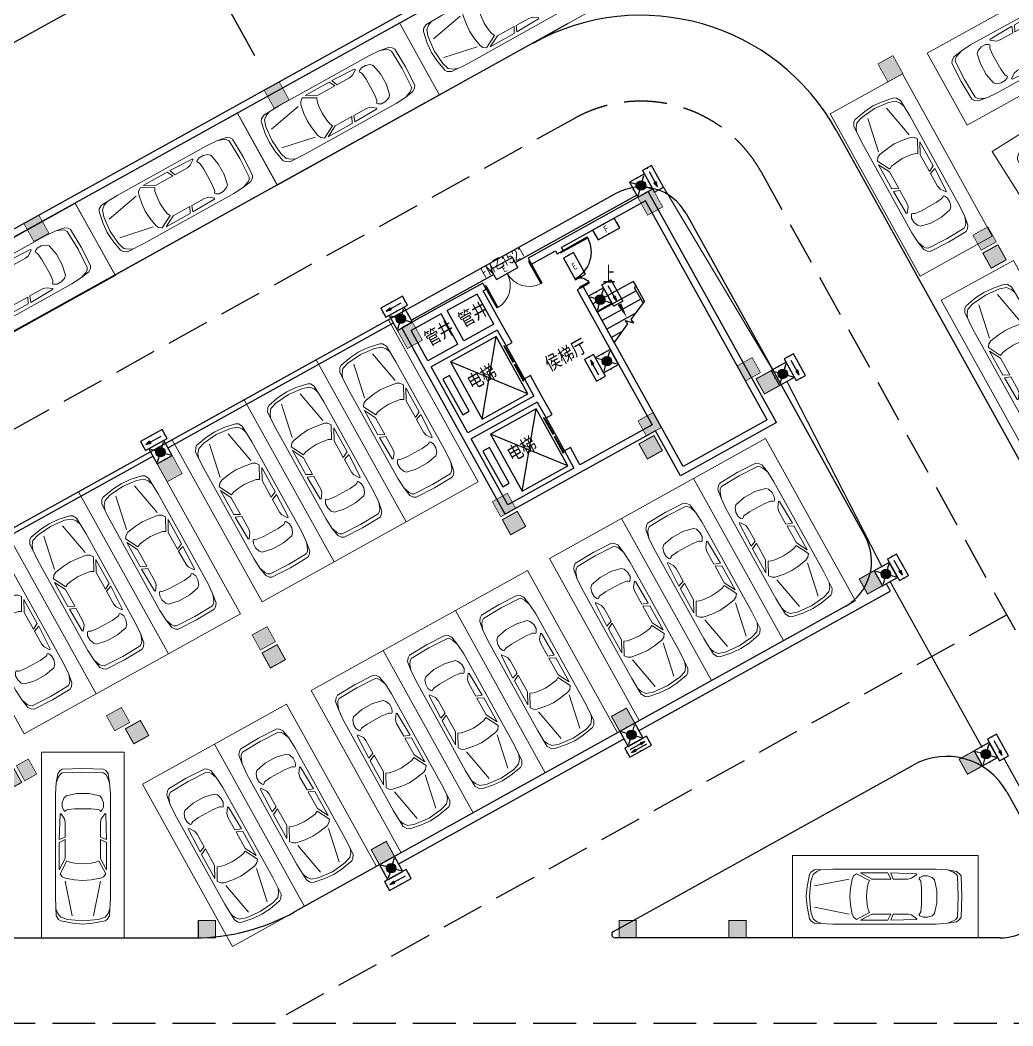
# Model space of a CAD drawing. Extents: x -6243262 to 3079315, y -2914302 to 172723.
# Drawn here: x -2482268 to -2453361, y -992062 to -962779 of the extents above; entities that cross this region are included whole.
import ezdxf
from ezdxf.enums import TextEntityAlignment as Align

# ---------------------------------------------------------------- set-up
doc = ezdxf.new("R2010")
doc.units = 0
doc.header["$LTSCALE"] = 1000
doc.linetypes.add('DASH', pattern=[0.35, 0.25, -0.1])
for name, color, linetype in [('0-柱2', 6, 'Continuous'), ('0-柱网', 2, 'Continuous'), ('0-道路', 4, 'Continuous'), ('A-DOOR', 141, 'Continuous'), ('A-FLOR-EVTR', 2, 'Continuous'), ('AXIS', 3, 'Continuous'), ('C-Z-HATCH', 253, 'Continuous'), ('DIM_SYMB', 3, 'Continuous'), ('DOOR_FIRE', 4, 'Continuous'), ('DOOR_FIRE_TEXT', 7, 'Continuous'), ('EQUIP-应急', 3, 'Continuous'), ('lh', 114, 'Continuous'), ('PUB_TEXT', 7, 'Continuous'), ('STAIR', 2, 'Continuous'), ('WALL', 9, 'Continuous'), ('WINDOW', 4, 'Continuous'), ('WIRE-应急', 1, 'DASH')]:
    doc.layers.add(name, color=color, linetype=linetype)
doc.layers.add('车位', color=252, linetype='Continuous', lineweight=5)
doc.styles.add('-宋体', font='', dxfattribs={"width": 0.8})
doc.styles.add('_TCH_DIM', font='SIMPLEX', dxfattribs={"bigfont": 'GBCBIG'})
doc.styles.add('_TCH_DIM_T3', font='SIMPLEX', dxfattribs={"width": 0.705882, "bigfont": 'GBCBIG'})
doc.styles.add('_TCH_WINDOW', font='SIMPLEX', dxfattribs={"height": 3.5, "bigfont": 'GBCBIG'})
doc.styles.add('_TEL_ATTDEF', font='gbenor', dxfattribs={"bigfont": 'gbcbig'})
doc.styles.add('_TEL_DIM', font='SIMPLEX', dxfattribs={"width": 0.8, "height": 3.5, "bigfont": 'HZTXT'})
doc.styles.get('-宋体').set_extended_font_data('SimSun')
doc.dimstyles.new('_TCH_ARCH&&150', dxfattribs={"dimtxt": 446.25, "dimasz": 150, "dimexe": 375, "dimexo": 450, "dimgap": 189.375, "dimtad": 1, "dimdec": 0, "dimzin": 0, "dimdsep": 46, "dimtxsty": '_TCH_DIM_T3', "dimblk": 'ARCHTICK', "dimcen": 0.09, "dimclrt": 7, "dimazin": 2, "dimtfac": 1, "dimtdec": 0, "dimtix": 1, "dimtmove": 2, "dimatfit": 3, "dimfxl": 0, "dimtolj": 1, "dimtzin": 0, "dimarcsym": 0})

# ---------------------------------------------------------------- blocks, each defined once
blk = doc.blocks.new('chewei')
at = {"layer": '车位', "color": 0}
for p, q in [((49023, 154737), (49090, 154915)), ((49090, 154915), (49134, 154982)), ((49134, 154982), (49201, 155026)), ((49201, 155026), (49801, 155049)), ((50401, 155026), (49801, 155049)), ((50467, 154982), (50401, 155026)), ((50512, 154915), (50467, 154982)), ((50578, 154737), (50512, 154915)), ((49245, 154293), (49312, 154360)), ((49312, 154360), (49623, 154426)), ((49623, 154426), (49978, 154426)), ((50290, 154360), (49978, 154426)), ((50356, 154293), (50290, 154360)), ((49201, 154160), (49245, 154293)), ((49201, 154026), (49201, 154160)), ((50401, 154160), (50356, 154293)), ((50401, 154026), (50401, 154160)), ((49134, 153826), (49112, 153093)), ((49156, 153849), (49134, 153826)), ((49267, 153693), (49156, 153849)), ((49245, 153938), (49201, 154026)), ((49267, 153915), (49245, 153938)), ((49290, 153915), (49267, 153915)), ((49312, 153938), (49290, 153915)), ((49356, 153960), (49312, 153938)), ((49556, 153982), (49356, 153960)), ((50045, 153982), (49556, 153982)), ((50045, 153982), (50245, 153960)), ((50245, 153960), (50290, 153938)), ((50290, 153938), (50312, 153915)), ((50312, 153915), (50334, 153915)), ((50334, 153915), (50356, 153938)), ((50334, 153693), (50445, 153849)), ((50356, 153938), (50401, 154026)), ((50445, 153849), (50467, 153826)), ((50467, 153826), (50490, 153093)), ((49290, 153582), (49267, 153693)), ((49290, 153160), (49290, 153582)), ((50312, 153582), (50334, 153693)), ((50312, 153160), (50312, 153582)), ((49112, 153093), (49290, 153160)), ((50490, 153093), (50312, 153160)), ((49290, 153093), (49112, 153004)), ((49112, 153004), (49112, 152204)), ((49290, 152538), (49290, 153093)), ((50312, 153093), (50490, 153004)), ((50312, 152538), (50312, 153093)), ((50490, 153004), (50490, 152204)), ((49112, 152204), (49290, 152538)), ((49134, 152093), (49334, 152471)), ((49334, 152471), (49423, 152427)), ((49423, 152427), (49556, 152404)), ((49556, 152404), (49801, 152382)), ((50045, 152404), (49801, 152382)), ((50178, 152427), (50045, 152404)), ((50267, 152471), (50178, 152427)), ((50467, 152093), (50267, 152471)), ((50490, 152204), (50312, 152538)), ((49201, 152004), (49134, 152093)), ((49290, 151960), (49201, 152004)), ((50312, 151960), (50401, 152004)), ((50401, 152004), (50467, 152093)), ((49556, 151916), (49290, 151960)), ((49490, 150871), (49290, 151871)), ((49801, 151893), (49556, 151916)), ((49801, 151893), (50045, 151916)), ((50045, 151916), (50312, 151960)), ((50112, 150871), (50312, 151871)), ((49067, 150938), (49023, 151049)), ((49156, 150827), (49067, 150938)), ((49356, 150760), (49156, 150827)), ((50245, 150760), (50445, 150827)), ((50445, 150827), (50534, 150938)), ((50534, 150938), (50578, 151049)), ((49801, 150716), (49356, 150760)), ((49801, 150716), (50245, 150760))]:
    blk.add_line(p, q, dxfattribs=at)
for points in [[(48601, 150227), (51001, 150227), (51001, 155627), (48601, 155627)], [(50578, 154737), (50601, 154404), (50601, 151404), (50578, 150871), (50512, 150760), (50445, 150716), (50090, 150649), (49801, 150627), (49512, 150649), (49156, 150716), (49090, 150760), (49023, 150871), (49001, 151404), (49001, 154404), (49023, 154737), (49067, 155004), (49134, 155093), (49201, 155137), (49801, 155160), (50401, 155137), (50467, 155093), (50534, 155004)]]:
    blk.add_lwpolyline(points, close=True, dxfattribs=at)
blk = doc.blocks.new('0-柱2')
at = {"layer": '0-柱2'}
h = blk.add_hatch(color=0, dxfattribs=at)
h.dxf.hatch_style = 1
h.paths.add_polyline_path([(50444, 38233), (50881, 38476), (51124, 38039), (50687, 37796)])
h = blk.add_hatch(color=0, dxfattribs=at)
h.dxf.hatch_style = 1
h.paths.add_polyline_path([(43842, 34571), (44279, 34814), (44521, 34377), (44084, 34134)])
h = blk.add_hatch(color=0, dxfattribs=at)
h.dxf.hatch_style = 1
h.paths.add_polyline_path([(40431, 32680), (40868, 32922), (41111, 32485), (40674, 32242)])
h = blk.add_hatch(color=0, dxfattribs=at)
h.dxf.hatch_style = 1
h.paths.add_polyline_path([(36452, 30473), (36889, 30715), (37132, 30278), (36695, 30035)])
h = blk.add_hatch(color=0, dxfattribs=at)
h.dxf.hatch_style = 1
h.paths.add_polyline_path([(46844, 28746), (47281, 28989), (47524, 28552), (47086, 28309)])
h = blk.add_hatch(color=0, dxfattribs=at)
h.dxf.hatch_style = 1
h.paths.add_polyline_path([(29456, 26592), (29894, 26835), (30136, 26398), (29699, 26155)])
h = blk.add_hatch(color=0, dxfattribs=at)
h.dxf.hatch_style = 1
h.paths.add_polyline_path([(39629, 24745), (40067, 24987), (40309, 24550), (39872, 24307)])
h = blk.add_hatch(color=0, dxfattribs=at)
h.dxf.hatch_style = 1
h.paths.add_polyline_path([(25477, 24385), (25915, 24628), (26157, 24191), (25720, 23948)])
h = blk.add_hatch(color=0, dxfattribs=at)
h.dxf.hatch_style = 1
h.paths.add_polyline_path([(49754, 23499), (50191, 23742), (50434, 23305), (49997, 23062)])
h = blk.add_hatch(color=0, dxfattribs=at)
h.dxf.hatch_style = 1
h.paths.add_polyline_path([(21776, 23018), (22213, 23261), (22456, 22824), (22018, 22581)])
h = blk.add_hatch(color=0, dxfattribs=at)
h.dxf.hatch_style = 1
h.paths.add_polyline_path([(32633, 20864), (33071, 21107), (33313, 20670), (32876, 20427)])
h = blk.add_hatch(color=0, dxfattribs=at)
h.dxf.hatch_style = 1
h.paths.add_polyline_path([(27600, 18800), (28100, 18800), (28100, 18300), (27600, 18300)])
h = blk.add_hatch(color=0, dxfattribs=at)
h.dxf.hatch_style = 1
h.paths.add_polyline_path([(39850, 18800), (40350, 18800), (40350, 18300), (39850, 18300)])
h = blk.add_hatch(color=0, dxfattribs=at)
h.dxf.hatch_style = 1
h.paths.add_polyline_path([(43050, 18800), (43550, 18800), (43550, 18300), (43050, 18300)])
at = {"layer": '0-柱2', "color": 0, "const_width": 30}
for points in [[(50444, 38233), (50881, 38476), (51124, 38039), (50687, 37796)], [(43842, 34571), (44279, 34814), (44521, 34377), (44084, 34134)], [(40431, 32680), (40868, 32922), (41111, 32485), (40674, 32242)], [(36452, 30473), (36889, 30715), (37132, 30278), (36695, 30035)], [(46844, 28746), (47281, 28989), (47524, 28552), (47086, 28309)], [(29456, 26592), (29894, 26835), (30136, 26398), (29699, 26155)], [(39629, 24745), (40067, 24987), (40309, 24550), (39872, 24307)], [(25477, 24385), (25915, 24628), (26157, 24191), (25720, 23948)], [(49754, 23499), (50191, 23742), (50434, 23305), (49997, 23062)], [(21776, 23018), (22213, 23261), (22456, 22824), (22018, 22581)], [(32633, 20864), (33071, 21107), (33313, 20670), (32876, 20427)], [(27600, 18800), (28100, 18800), (28100, 18300), (27600, 18300)], [(39850, 18800), (40350, 18800), (40350, 18300), (39850, 18300)], [(43050, 18800), (43550, 18800), (43550, 18300), (43050, 18300)]]:
    blk.add_lwpolyline(points, close=True, dxfattribs=at)
blk = doc.blocks.new('1#柱网')
at = {"layer": '0-柱网'}
for points in [[(501855, 93967), (501855, 93367), (502355, 93367), (502355, 93967)], [(509855, 93967), (509855, 93367), (510355, 93367), (510355, 93967)], [(501855, 85967), (501855, 85367), (502355, 85367), (502355, 85967)], [(509855, 85967), (509855, 85367), (510355, 85367), (510355, 85967)], [(517855, 85967), (517855, 85367), (518355, 85367), (518355, 85967)], [(525855, 85967), (525855, 85367), (526355, 85367), (526355, 85967)], [(494005, 80267), (494005, 79767), (494405, 79767), (494405, 80267)], [(497005, 80267), (497005, 79767), (497505, 79767), (497505, 80267)], [(501855, 80267), (501855, 79767), (502355, 79767), (502355, 80267)], [(509855, 80267), (509855, 79767), (510355, 79767), (510355, 80267)], [(514705, 80267), (514705, 79767), (515205, 79767), (515205, 80267)], [(518005, 80267), (518005, 79767), (518505, 79767), (518505, 80267)], [(525855, 80267), (525855, 79767), (526355, 79767), (526355, 80267)]]:
    blk.add_hatch(color=0, dxfattribs=at).paths.add_polyline_path(points)
at = {"layer": '0-柱网', "color": 0, "const_width": 20}
for points in [[(501855, 93967), (501855, 93367), (502355, 93367), (502355, 93967), (501855, 93967)], [(509855, 93967), (509855, 93367), (510355, 93367), (510355, 93967), (509855, 93967)], [(501855, 85967), (501855, 85367), (502355, 85367), (502355, 85967), (501855, 85967)], [(509855, 85967), (509855, 85367), (510355, 85367), (510355, 85967), (509855, 85967)], [(517855, 85967), (517855, 85367), (518355, 85367), (518355, 85967), (517855, 85967)], [(525855, 85967), (525855, 85367), (526355, 85367), (526355, 85967), (525855, 85967)], [(494005, 80267), (494005, 79767), (494405, 79767), (494405, 80267), (494005, 80267)], [(497005, 80267), (497005, 79767), (497505, 79767), (497505, 80267), (497005, 80267)], [(501855, 80267), (501855, 79767), (502355, 79767), (502355, 80267), (501855, 80267)], [(509855, 80267), (509855, 79767), (510355, 79767), (510355, 80267), (509855, 80267)], [(514705, 80267), (514705, 79767), (515205, 79767), (515205, 80267), (514705, 80267)], [(518005, 80267), (518005, 79767), (518505, 79767), (518505, 80267), (518005, 80267)], [(525855, 80267), (525855, 79767), (526355, 79767), (526355, 80267), (525855, 80267)]]:
    blk.add_lwpolyline(points, dxfattribs=at)
blk = doc.blocks.new('宿舍楼柱网1')
at = {"layer": '0-柱网'}
h = blk.add_hatch(color=0, dxfattribs=at)
h.dxf.hatch_style = 1
h.paths.add_polyline_path([(645860, 167538), (646284, 167803), (646019, 168227), (645595, 167962)])
h = blk.add_hatch(color=0, dxfattribs=at)
h.dxf.hatch_style = 1
h.paths.add_polyline_path([(642259, 165280), (642683, 165545), (642418, 165969), (641994, 165704)])
h = blk.add_hatch(color=0, dxfattribs=at)
h.dxf.hatch_style = 1
h.paths.add_polyline_path([(639588, 163611), (640012, 163876), (639747, 164300), (639323, 164035)])
h = blk.add_hatch(color=0, dxfattribs=at)
h.dxf.hatch_style = 1
h.paths.add_polyline_path([(649438, 161642), (649946, 161960), (649682, 162384), (649173, 162066)])
h = blk.add_hatch(color=0, dxfattribs=at)
h.dxf.hatch_style = 1
h.paths.add_polyline_path([(643252, 157765), (643761, 158083), (643496, 158507), (642987, 158189)])
h = blk.add_hatch(color=0, dxfattribs=at)
h.dxf.hatch_style = 1
h.paths.add_polyline_path([(653479, 155382), (653903, 155647), (653638, 156071), (653214, 155806)])
h = blk.add_hatch(color=0, dxfattribs=at)
h.dxf.hatch_style = 1
h.paths.add_polyline_path([(649809, 153141), (650318, 153459), (650106, 153798), (649597, 153480)])
h = blk.add_hatch(color=0, dxfattribs=at)
h.dxf.hatch_style = 1
h.paths.add_polyline_path([(655338, 152417), (655762, 152682), (655497, 153106), (655073, 152841)])
h = blk.add_hatch(color=0, dxfattribs=at)
h.dxf.hatch_style = 1
h.paths.add_polyline_path([(647208, 151453), (647632, 151718), (647367, 152142), (646943, 151877)])
h = blk.add_hatch(color=0, dxfattribs=at)
h.dxf.hatch_style = 1
h.paths.add_polyline_path([(651721, 150092), (652229, 150410), (652017, 150749), (651509, 150431)])
h = blk.add_hatch(color=0, dxfattribs=at)
h.dxf.hatch_style = 1
h.paths.add_polyline_path([(649067, 148487), (649491, 148752), (649226, 149176), (648802, 148911)])
h = blk.add_hatch(color=0, dxfattribs=at)
h.dxf.hatch_style = 1
h.paths.add_polyline_path([(659156, 146135), (659665, 146453), (659400, 146877), (658891, 146560)])
h = blk.add_hatch(color=0, dxfattribs=at)
h.dxf.hatch_style = 1
h.paths.add_polyline_path([(648829, 146138), (649071, 146576), (649596, 146285), (649354, 145848)])
h = blk.add_hatch(color=0, dxfattribs=at)
h.dxf.hatch_style = 1
h.paths.add_polyline_path([(631658, 145126), (632158, 145126), (632158, 144526), (631658, 144526)])
h = blk.add_hatch(color=0, dxfattribs=at)
h.dxf.hatch_style = 1
h.paths.add_polyline_path([(639508, 145126), (640008, 145126), (640008, 144626), (639508, 144626)])
h = blk.add_hatch(color=0, dxfattribs=at)
h.dxf.hatch_style = 1
h.paths.add_polyline_path([(646708, 145126), (647208, 145126), (647208, 144526), (646708, 144526)])
h = blk.add_hatch(color=0, dxfattribs=at)
h.dxf.hatch_style = 1
h.paths.add_polyline_path([(654841, 142811), (655083, 143249), (654558, 143539), (654316, 143102)])
h = blk.add_hatch(color=0, dxfattribs=at)
h.dxf.hatch_style = 1
h.paths.add_polyline_path([(639658, 142026), (640058, 142026), (640058, 141426), (639658, 141426)])
h = blk.add_hatch(color=0, dxfattribs=at)
h.dxf.hatch_style = 1
h.paths.add_polyline_path([(657509, 141335), (657751, 141772), (657313, 142015), (657071, 141577)])
h = blk.add_hatch(color=0, dxfattribs=at)
h.dxf.hatch_style = 1
h.paths.add_polyline_path([(631658, 137826), (632158, 137826), (632158, 137226), (631658, 137226)])
h = blk.add_hatch(color=0, dxfattribs=at)
h.dxf.hatch_style = 1
h.paths.add_polyline_path([(639508, 137726), (640008, 137726), (640008, 137226), (639508, 137226)])
h = blk.add_hatch(color=0, dxfattribs=at)
h.dxf.hatch_style = 1
h.paths.add_polyline_path([(646708, 137826), (647208, 137826), (647208, 137226), (646708, 137226)])
h = blk.add_hatch(color=0, dxfattribs=at)
h.dxf.hatch_style = 1
h.paths.add_polyline_path([(654058, 137826), (654558, 137826), (654558, 137226), (654058, 137226)])
at = {"layer": 'C-Z-HATCH'}
h = blk.add_hatch(color=0, dxfattribs=at)
h.dxf.hatch_style = 1
edge = h.paths.add_edge_path()
edge.add_line((642259, 165280), (642680, 165549))
edge.add_line((642680, 165549), (642415, 165973))
edge.add_line((642415, 165973), (641991, 165708))
edge.add_line((641991, 165708), (642262, 165283))
at = {"layer": '0-柱网', "color": 0, "const_width": 30}
for points in [[(645860, 167538), (646281, 167806), (646016, 168231), (645592, 167966), (645863, 167540)], [(642259, 165280), (642680, 165549), (642415, 165973), (641991, 165708), (642262, 165283)], [(639588, 163611), (640012, 163876), (639747, 164300), (639323, 164035), (639588, 163611)], [(649440, 161638), (649946, 161960), (649682, 162384), (649173, 162066), (649438, 161642)], [(643252, 157765), (643761, 158083), (643496, 158507), (642987, 158189), (643252, 157765)], [(653483, 155385), (653903, 155647), (653638, 156071), (653214, 155806), (653479, 155382)], [(649809, 153141), (650318, 153459), (650106, 153798), (649597, 153480), (649809, 153141)], [(655338, 152417), (655762, 152682), (655497, 153106), (655073, 152841), (655338, 152417)], [(647208, 151453), (647632, 151718), (647367, 152142), (646943, 151877), (647208, 151453)], [(651721, 150092), (652229, 150410), (652017, 150749), (651509, 150431), (651721, 150092)], [(649067, 148487), (649491, 148752), (649226, 149176), (648802, 148911), (649067, 148487)], [(659156, 146135), (659665, 146453), (659400, 146877), (658891, 146560), (659156, 146135)], [(648829, 146138), (649071, 146576), (649596, 146285), (649354, 145848), (648829, 146138)], [(654841, 142811), (655083, 143249), (654558, 143539), (654316, 143102), (654841, 142811)], [(657509, 141335), (657751, 141772), (657313, 142015), (657071, 141577), (657509, 141335)]]:
    blk.add_lwpolyline(points, dxfattribs=at)
for points in [[(631658, 145126), (632158, 145126), (632158, 144526), (631658, 144526)], [(639508, 145126), (640008, 145126), (640008, 144626), (639508, 144626)], [(646708, 145126), (647208, 145126), (647208, 144526), (646708, 144526)], [(639658, 142026), (640058, 142026), (640058, 141426), (639658, 141426)], [(631658, 137826), (632158, 137826), (632158, 137226), (631658, 137226)], [(639508, 137726), (640008, 137726), (640008, 137226), (639508, 137226)], [(646708, 137826), (647208, 137826), (647208, 137226), (646708, 137226)], [(654058, 137826), (654558, 137826), (654558, 137226), (654058, 137226)]]:
    blk.add_lwpolyline(points, close=True, dxfattribs=at)
blk = doc.blocks.new('$DORLIB2D$00000127')
at = {"color": 0}
for points in [[(-0.533, 0.795), (-0.533, 0.69)], [(-0.033, 0.795), (-0.533, 0.795)], [(-0.033, 0.69), (-0.533, 0.69)], [(-0.033, 0.795), (-0.033, 0.69)], [(0.533, 0.795), (0.033, 0.795)], [(0.033, 0.795), (0.033, 0.69)], [(0.533, 0.69), (0.033, 0.69)], [(0.533, 0.795), (0.533, 0.69)], [(0.5, 0.5), (-0.5, 0.5)]]:
    blk.add_lwpolyline(points, dxfattribs=at)
blk = doc.blocks.new('$DorLib2D$00000225')
at = {"color": 0}
for p, q in [((0.475, -0.001), (0.475, 0.752)), ((0.475, 0.752), (0.5, 0.752)), ((0.5, -0.001), (0.5, 0.752)), ((-0.5, 0), (-0.5, 0.252)), ((-0.475, 0.252), (-0.5, 0.252)), ((-0.475, 0), (-0.475, 0.252)), ((-0.475, 0), (-0.5, 0)), ((0.475, -0.001), (0.5, -0.001))]:
    blk.add_line(p, q, dxfattribs=at)
for centre, radius, start, end in [((0.505, -0.002), 0.755, 92.2493, 179.7238), ((-0.501, 0.003), 0.251, 359.7899, 84.0974)]:
    blk.add_arc(centre, radius, start, end, dxfattribs=at)
blk = doc.blocks.new('_ArchTick')
at = {"color": 0, "linetype": 'ByBlock', "const_width": 0.4}
blk.add_lwpolyline([(-0.5, -0.5), (0.5, 0.5)], dxfattribs=at)
blk = doc.blocks.new('*D467')
at = {"layer": 'AXIS', "color": 0, "lineweight": -2, "transparency": 16777216}
for p, q in [((1191059, -1102853), (1189276, -1099639)), ((1187360, -1101131), (1189458, -1099967)), ((1188960, -1104017), (1187178, -1100804))]:
    blk.add_line(p, q, dxfattribs=at)
at = {"layer": 'Defpoints', "color": 0, "transparency": 16777216}
for p in [(1189458, -1099967), (1191277, -1103247), (1189178, -1104411)]:
    blk.add_point(p, dxfattribs=at)
at = {"layer": 'AXIS', "color": 0, "lineweight": -2, "transparency": 16777216, "xscale": 150, "yscale": 150, "zscale": 150}
for p, rotation in [((1189458, -1099967), 29.01544279745487), ((1187360, -1101131), 209.0154427974549)]:
    blk.add_blockref('_ArchTick', p, dxfattribs=dict(at, rotation=rotation))
at = {"layer": 'AXIS', "color": 7, "transparency": 16777216, "insert": (1188209, -1100189), "char_height": 446.2, "attachment_point": 5, "rotation": 29.0154, "style": '_TCH_DIM_T3'}
blk.add_mtext('\\A1;2400', dxfattribs=at)
blk = doc.blocks.new('*D468')
at = {"layer": 'AXIS', "color": 0, "lineweight": -2, "transparency": 16777216}
for p, q in [((1188960, -1104017), (1187178, -1100804)), ((1180364, -1105012), (1187360, -1101131)), ((1181964, -1107898), (1180182, -1104684))]:
    blk.add_line(p, q, dxfattribs=at)
at = {"layer": 'Defpoints', "color": 0, "transparency": 16777216}
for p in [(1187360, -1101131), (1189178, -1104411), (1182183, -1108291)]:
    blk.add_point(p, dxfattribs=at)
at = {"layer": 'AXIS', "color": 0, "lineweight": -2, "transparency": 16777216, "xscale": 150, "yscale": 150, "zscale": 150}
for p, rotation in [((1187360, -1101131), 29.01544279745719), ((1180364, -1105012), 209.0154427974572)]:
    blk.add_blockref('_ArchTick', p, dxfattribs=dict(at, rotation=rotation))
at = {"layer": 'AXIS', "color": 7, "transparency": 16777216, "insert": (1183661, -1102711), "char_height": 446.2, "attachment_point": 5, "rotation": 29.0154, "style": '_TCH_DIM_T3'}
blk.add_mtext('\\A1;8000', dxfattribs=at)
blk = doc.blocks.new('$DorLib2D$00000002')
at = {"color": 0}
for p, q in [((-0.5, 0), (-0.5, 0.4875)), ((-0.475, 0.4875), (-0.5, 0.4875)), ((-0.475, 0), (-0.475, 0.4875)), ((0.475, 0), (0.475, 0.4875)), ((0.475, 0.4875), (0.5, 0.4875)), ((0.5, 0), (0.5, 0.4875)), ((-0.5, 0), (-0.475, 0)), ((0.5, 0), (0.475, 0))]:
    blk.add_line(p, q, dxfattribs=at)
at = {"color": 0, "lineweight": 13}
for centre, start, end in [((-0.4875, 0), 0, 88.53072), ((0.4875, 0), 91.46928, 180)]:
    blk.add_arc(centre, 0.4875, start, end, dxfattribs=at)
blk = doc.blocks.new('$equip$00002604')
blk.add_hatch(color=256).paths.add_polyline_path([(0.275, 0.5, 1), (-0.274, 0.5, 1)])
for p, q in [((-0.429, 0.929), (-0.194, 0.694)), ((0.194, 0.694), (0.429, 0.929)), ((-0.429, 0.071), (-0.194, 0.306)), ((0.194, 0.306), (0.429, 0.071))]:
    blk.add_line(p, q)
at = {"const_width": 0.04}
blk.add_lwpolyline([(-0.5, 1), (-0.5, 0), (0.5, 0), (0.5, 1), (-0.5, 1), (-0.5, 0)], dxfattribs=at)
blk.add_lwpolyline([(-0.5, 1), (-0.5, 0), (0.5, 0), (0.5, 1)], close=True)
blk.add_circle((0, 0.5), 0.275)
for p in [(0, 1), (-0.5, 0.5), (0, 0), (0.5, 0.5)]:
    blk.add_point(p)
at = {"color": 7, "style": '_TEL_DIM', "flags": 1}
blk.add_attdef('A', text='', height=0.000025, dxfattribs=at).set_placement((0, 0), align=Align.MIDDLE_CENTER)
blk = doc.blocks.new('$equip$00002541')
blk.add_hatch(color=256).paths.add_polyline_path([(-0.24, 0.372), (-0.528, 0.3), (-0.24, 0.228)])
for p, q in [((-0.72, 0.6), (-0.72, 0)), ((0.72, 0.6), (-0.72, 0.6)), ((0.72, 0), (0.72, 0.6)), ((-0.72, 0), (0.72, 0)), ((-0.24, 0.372), (-0.528, 0.3)), ((-0.528, 0.3), (-0.24, 0.228)), ((-0.24, 0.372), (-0.24, 0.228))]:
    blk.add_line(p, q)
at = {"color": 7}
blk.add_line((-0.48, 0.3), (0.48, 0.3), dxfattribs=at)
at = {"const_width": 0.04}
blk.add_lwpolyline([(-0.72, 0.6), (-0.72, 0), (0.72, 0), (0.72, 0.6), (-0.72, 0.6), (-0.72, 0)], dxfattribs=at)
for p in [(0, 0.6), (-0.72, 0.3), (0, 0), (0.72, 0.3)]:
    blk.add_point(p)
at = {"color": 7, "style": '_TEL_DIM', "flags": 1}
blk.add_attdef('A', text='', height=0.00002, dxfattribs=at).set_placement((0, 0), align=Align.MIDDLE_CENTER)
blk = doc.blocks.new('$equip$00002534')
for p, q in [((-0.72, 0.66), (-0.72, 0)), ((0.72, 0.66), (-0.72, 0.66)), ((0.72, 0), (0.72, 0.66)), ((-0.72, 0), (0.72, 0))]:
    blk.add_line(p, q)
at = {"const_width": 0.04}
blk.add_lwpolyline([(-0.72, 0.66), (-0.72, 0), (0.72, 0), (0.72, 0.66), (-0.72, 0.66), (-0.72, 0)], dxfattribs=at)
for p in [(0, 0.66), (-0.72, 0.33), (0, 0), (0.72, 0.33)]:
    blk.add_point(p)
at = {"color": 7, "style": '_TEL_DIM'}
blk.add_attdef('$TEXT$', text='', height=0.4, dxfattribs=at).set_placement((0, 0.33), align=Align.MIDDLE_CENTER)
at = {"color": 7, "style": '_TEL_DIM', "flags": 1}
blk.add_attdef('A', text='', height=0.00002, dxfattribs=at).set_placement((0, 0), align=Align.MIDDLE_CENTER)
blk = doc.blocks.new('$equip$00003179')
for p, q in [((0.72, 0.66), (-0.72, 0.66)), ((-0.72, 0.66), (-0.72, 0)), ((0.72, 0), (0.72, 0.66)), ((-0.72, 0), (0.72, 0))]:
    blk.add_line(p, q)
at = {"const_width": 0.04}
blk.add_lwpolyline([(-0.72, 0.66), (-0.72, 0), (0.72, 0), (0.72, 0.66), (-0.72, 0.66), (-0.72, 0)], dxfattribs=at)
for p in [(0, 0.66), (-0.72, 0.33), (0, 0), (0.72, 0.33)]:
    blk.add_point(p)
at = {"color": 7, "style": '_TEL_DIM'}
blk.add_attdef('$TEXT$', text='', height=0.4, dxfattribs=at).set_placement((0, 0.33), align=Align.MIDDLE_CENTER)
at = {"color": 7, "style": '_TEL_DIM', "flags": 1}
for tag in ['A', 'REMARK']:
    blk.add_attdef(tag, text='', height=0.00002, dxfattribs=at).set_placement((0, 0), align=Align.MIDDLE_CENTER)
blk = doc.blocks.new('$equip$00002540')
blk.add_hatch(color=256).paths.add_polyline_path([(0.24, 0.372), (0.24, 0.228), (0.528, 0.3)])
for p, q in [((-0.72, 0.6), (-0.72, 0)), ((0.72, 0.6), (-0.72, 0.6)), ((0.72, 0), (0.72, 0.6)), ((-0.72, 0), (0.72, 0)), ((0.24, 0.372), (0.24, 0.228)), ((0.528, 0.3), (0.24, 0.372)), ((0.24, 0.228), (0.528, 0.3))]:
    blk.add_line(p, q)
at = {"color": 7}
blk.add_line((-0.48, 0.3), (0.48, 0.3), dxfattribs=at)
at = {"const_width": 0.04}
blk.add_lwpolyline([(-0.72, 0.6), (-0.72, 0), (0.72, 0), (0.72, 0.6), (-0.72, 0.6), (-0.72, 0)], dxfattribs=at)
for p in [(0, 0.6), (-0.72, 0.3), (0, 0), (0.72, 0.3)]:
    blk.add_point(p)
at = {"color": 7, "style": '_TEL_DIM', "flags": 1}
blk.add_attdef('A', text='', height=0.00002, dxfattribs=at).set_placement((0, 0), align=Align.MIDDLE_CENTER)
blk = doc.blocks.new('$equip$00002542')
h = blk.add_hatch(color=256)
h.paths.add_polyline_path([(-0.215, 0.29), (-0.503, 0.218), (-0.215, 0.218)])
h.paths.add_polyline_path([(-0.215, 0.218), (-0.503, 0.218), (-0.215, 0.146)])
h.paths.add_polyline_path([(0.215, 0.472), (0.215, 0.328), (0.503, 0.4)])
for p, q in [((-0.72, 0.6), (-0.72, 0)), ((0.72, 0.6), (-0.72, 0.6)), ((0.72, 0), (0.72, 0.6)), ((-0.72, 0), (0.72, 0)), ((-0.215, 0.29), (-0.503, 0.218)), ((-0.503, 0.218), (-0.215, 0.146)), ((-0.215, 0.146), (-0.215, 0.29)), ((0.215, 0.472), (0.215, 0.328)), ((0.503, 0.4), (0.215, 0.472)), ((0.215, 0.328), (0.503, 0.4))]:
    blk.add_line(p, q)
at = {"color": 7}
for p, q in [((-0.505, 0.4), (0.455, 0.4)), ((-0.503, 0.218), (0.505, 0.218))]:
    blk.add_line(p, q, dxfattribs=at)
at = {"const_width": 0.04}
blk.add_lwpolyline([(-0.72, 0.6), (-0.72, 0), (0.72, 0), (0.72, 0.6), (-0.72, 0.6), (-0.72, 0)], dxfattribs=at)
for p in [(0, 0.6), (-0.72, 0.3), (0, 0), (0.72, 0.3)]:
    blk.add_point(p)
at = {"color": 7, "style": '_TEL_DIM', "flags": 1}
blk.add_attdef('A', text='', height=0.00002, dxfattribs=at).set_placement((0, 0), align=Align.MIDDLE_CENTER)
blk = doc.blocks.new('43242')
at = {"layer": '0-道路', "color": 8}
for p, q in [((1198298.1, -1103469.1), (1170592.7, -1118836.3)), ((1206101.6, -1106573.8), (1218247.9, -1128472.4)), ((1199689.9, -1108414.8), (1173101.2, -1123162.5)), ((1201729.2, -1108999), (1206943.4, -1118399.7)), ((1206359.2, -1120439), (1190327.4, -1129331.3)), ((1199615.9, -1129896.9), (1208347.2, -1125054)), ((1211066.3, -1125832.9), (1212188.9, -1127856.8)), ((1174328.8, -1130084.4), (1187417.1, -1130084.4)), ((1210877.1, -1130084.4), (1199664.4, -1130084.4))]:
    blk.add_line(p, q, dxfattribs=at)
for centre, radius, start, end in [((1200417.4, -1109726.5), 6500, 29.01544, 119.01544), ((1200417.4, -1109726.5), 1500, 29.01544, 119.01544), ((1205631.7, -1119127.3), 1500, 299.01544, 29.01544), ((1209317.3, -1126803), 2000, 29.01544, 119.01544), ((1210877.1, -1128584.4), 1500, 270, 29.01544), ((1187417.1, -1124084.4), 6000, 270, 299.01544), ((1199664.4, -1129984.4), 100, 119.01544, 270)]:
    blk.add_arc(centre, radius, start, end, dxfattribs=at)
at = {"layer": 'A-FLOR-EVTR', "color": 8, "ltscale": 0.5}
for p, q in [((1196197.7, -1112581.7), (1194868.5, -1113318.9)), ((1195790, -1114980.5), (1196197.7, -1112581.7)), ((1197119.3, -1114243.2), (1196197.7, -1112581.7)), ((1194868.5, -1113318.9), (1195790, -1114980.5)), ((1197119.3, -1114243.2), (1194868.5, -1113318.9)), ((1194840.5, -1113711.8), (1194652.5, -1113816.1)), ((1194652.5, -1113816.1), (1195229.7, -1114856.7)), ((1195417.7, -1114752.4), (1194840.5, -1113711.8)), ((1195790, -1114980.5), (1197119.3, -1114243.2)), ((1195229.7, -1114856.7), (1195417.7, -1114752.4)), ((1197361.8, -1114680.4), (1196032.6, -1115417.7)), ((1196954.1, -1117079.2), (1197361.8, -1114680.4)), ((1198283.4, -1116342), (1197361.8, -1114680.4)), ((1196032.6, -1115417.7), (1196954.1, -1117079.2)), ((1198283.4, -1116342), (1196032.6, -1115417.7)), ((1196004.6, -1115810.6), (1195816.6, -1115914.9)), ((1195816.6, -1115914.9), (1196393.8, -1116955.5)), ((1196581.8, -1116851.2), (1196004.6, -1115810.6)), ((1196954.1, -1117079.2), (1198283.4, -1116342)), ((1196393.8, -1116955.5), (1196581.8, -1116851.2))]:
    blk.add_line(p, q, dxfattribs=at)
at = {"layer": 'AXIS', "color": 8}
blk.add_line((1189178.4, -1104410.8), (1186268.2, -1099163.9), dxfattribs=at)
at = {"layer": 'DIM_SYMB', "color": 8}
blk.add_lwpolyline([(1199535, -1111176.6, 0, 0, 0), (1200010.4, -1112033.6, 0, 120, 0), (1199792.1, -1111640, 0, 0, 0)], format="xyseb", dxfattribs=at)
at = {"layer": 'lh', "color": 8, "linetype": 'DASH', "ltscale": 5}
for p, q in [((1198477.3, -1106228.6), (1171805.3, -1121022.5)), ((1203915.4, -1107786.4), (1217669.9, -1132584.4)), ((1211069.8, -1120685.1), (1189616.6, -1132584.4)), ((1219528.1, -1132584.4), (1174328.7, -1132584.4))]:
    blk.add_line(p, q, dxfattribs=at)
blk.add_arc((1200417.4, -1109726.5), 4000, 29.01544, 119.01544, dxfattribs=at)
at = {"layer": 'STAIR', "color": 8}
for p, q in [((1200193.2, -1110971.6), (1199012.6, -1111626.4)), ((1200193.2, -1110971.6), (1200275.7, -1111120.2)), ((1200276.5, -1111245.5), (1199148.4, -1111871.3)), ((1200275.7, -1111120.2), (1200223.2, -1111149.3)), ((1200223.2, -1111149.3), (1200477.5, -1111607.8)), ((1200275.7, -1111120.2), (1200516.4, -1111554.3)), ((1200275.7, -1111120.2), (1200516.4, -1111554.3)), ((1200412.3, -1111490.4), (1199284.3, -1112116.1)), ((1200131.1, -1112083.4), (1200516.4, -1111554.3)), ((1199012.6, -1111626.4), (1199640.1, -1112757.7)), ((1200273.8, -1111887.4), (1199420.1, -1112361)), ((1200037.1, -1112212.5), (1199952.3, -1112107.5)), ((1199952.3, -1112107.5), (1200210.7, -1112181.9)), ((1200210.7, -1112181.9), (1200131.1, -1112083.4)), ((1199882.7, -1112424.6), (1199555.9, -1112605.8)), ((1199640.1, -1112757.7), (1200037.1, -1112212.5))]:
    blk.add_line(p, q, dxfattribs=at)
at = {"layer": 'WALL', "color": 8}
for p, q in [((1210651.2, -1093644.2), (1167180.3, -1117755.9)), ((1210748.2, -1093819.1), (1167328.8, -1117902.2)), ((1200627.2, -1108352.3), (1197916.3, -1109856)), ((1204362.1, -1115085.9), (1200627.2, -1108352.3)), ((1200549.3, -1108624.2), (1198100.7, -1109982.4)), ((1204090.1, -1115008), (1200549.3, -1108624.2)), ((1197916.3, -1109856), (1197129.2, -1110292.5)), ((1197226.3, -1110467.4), (1197925.8, -1110079.4)), ((1197925.8, -1110079.4), (1197974.4, -1110166.8)), ((1197974.4, -1110166.8), (1198149.3, -1110069.8)), ((1198149.3, -1110069.8), (1198100.7, -1109982.4)), ((1197129.2, -1110292.5), (1197226.3, -1110467.4)), ((1195642.6, -1111117.1), (1194593.2, -1111699.1)), ((1195817.5, -1111020.1), (1195642.6, -1111117.1)), ((1195914.5, -1111195), (1195817.5, -1111020.1)), ((1195827.1, -1111243.5), (1195914.5, -1111195)), ((1196360.6, -1112205.4), (1195827.1, -1111243.5)), ((1198731.3, -1111119.2), (1198556.4, -1111216.2)), ((1198556.4, -1111216.2), (1200739.1, -1115151.4)), ((1200962.5, -1115141.8), (1198731.3, -1111119.2)), ((1195652.2, -1111340.5), (1194777.7, -1111825.5)), ((1196137.2, -1112215), (1195652.2, -1111340.5)), ((1194593.2, -1111699.1), (1193456.4, -1112329.7)), ((1195262.7, -1112700), (1194777.7, -1111825.5)), ((1194602.8, -1111922.5), (1193728.3, -1112407.6)), ((1195087.8, -1112797), (1194602.8, -1111922.5)), ((1194087, -1113466.5), (1193456.4, -1112329.7)), ((1194213.3, -1113282.1), (1193728.3, -1112407.6)), ((1196137.2, -1112215), (1195262.7, -1112700)), ((1196234.2, -1112389.9), (1195272.3, -1112923.4)), ((1196234.2, -1112389.9), (1196488.9, -1112849)), ((1196663.8, -1112752), (1196360.6, -1112205.4)), ((1195087.8, -1112797), (1194213.3, -1113282.1)), ((1195272.3, -1112923.4), (1194310.4, -1113457)), ((1196488.9, -1112849), (1196663.8, -1112752)), ((1195251.1, -1115565.3), (1194087, -1113466.5)), ((1195377.5, -1115380.8), (1194310.4, -1113457)), ((1197197.3, -1113713.9), (1197022.4, -1113810.9)), ((1197022.4, -1113810.9), (1197301.3, -1114313.7)), ((1197524.7, -1114304.2), (1197197.3, -1113713.9)), ((1197301.3, -1114313.7), (1195377.5, -1115380.8)), ((1197398.3, -1114488.6), (1195474.5, -1115555.7)), ((1197398.3, -1114488.6), (1197653, -1114947.7)), ((1197827.9, -1114850.7), (1197524.7, -1114304.2)), ((1197653, -1114947.7), (1197827.9, -1114850.7)), ((1204362.1, -1115085.9), (1201563.7, -1116638)), ((1204090.1, -1115008), (1201641.6, -1116366.1)), ((1200739.1, -1115151.4), (1198640.3, -1116315.5)), ((1200836.1, -1115326.3), (1198649.9, -1116538.9)), ((1201563.7, -1116638), (1200836.1, -1115326.3)), ((1201641.6, -1116366.1), (1200962.5, -1115141.8)), ((1196463.7, -1117751.5), (1195251.1, -1115565.3)), ((1196541.6, -1117479.6), (1195474.5, -1115555.7)), ((1198361.4, -1115812.7), (1198186.5, -1115909.7)), ((1198186.5, -1115909.7), (1198465.4, -1116412.5)), ((1198640.3, -1116315.5), (1198361.4, -1115812.7)), ((1198649.9, -1116538.9), (1196463.7, -1117751.5)), ((1198465.4, -1116412.5), (1196541.6, -1117479.6))]:
    blk.add_line(p, q, dxfattribs=at)
at = {"layer": '0-柱2', "color": 8}
blk.add_blockref('0-柱2', (1159928.8, -1148384.4), dxfattribs=at)
at = {"layer": '0-柱网', "color": 8, "rotation": 29.01544279361993}
blk.add_blockref('1#柱网', (789160.6, -1434882.6), dxfattribs=at)
at = {"layer": '0-柱网', "color": 8}
blk.add_blockref('宿舍楼柱网1', (578970.9, -1285610.7), dxfattribs=at)
at = {"layer": 'A-DOOR', "color": 8, "xscale": 1100, "yscale": 200, "zscale": 200}
for p, rotation in [((1196843.1, -1113281.4), 119.0154427935299), ((1198007.2, -1115380.2), 119.0154427935305)]:
    blk.add_blockref('$DORLIB2D$00000127', p, dxfattribs=dict(at, rotation=rotation))
at = {"layer": 'DOOR_FIRE', "color": 8, "xscale": -1500, "yscale": 1500, "zscale": 200, "rotation": 209.015442793532}
blk.add_blockref('$DorLib2D$00000002', (1196521.9, -1110743.7), dxfattribs=at)
at = {"layer": 'WINDOW', "color": 8, "xscale": 1200, "yscale": -1200, "zscale": 1200, "rotation": 119.0154427935312}
blk.add_blockref('$DorLib2D$00000225', (1198352.8, -1110643), dxfattribs=at)
at = {"layer": '车位', "color": 8, "xscale": -1}
for p, rotation in [((1086861.5, -1221017.6), 299.0697133545411), ((1082141.7, -1223641.3), 299.0697133545411), ((1090561.8, -998299.4), 209.0154427927837), ((1077419.5, -1226260.5), 299.0697133545411), ((1072704.7, -1228893.2), 299.0697133545411), ((1093793.1, -1003726.2), 209.0154427927924), ((1075595.1, -1005457.3), 209.0154427941068), ((1073496.3, -1006621.4), 209.0154427941068), ((1071397.6, -1007785.5), 209.0154427941068), ((1068668.9, -1009299), 209.0154427941068), ((1066570.2, -1010463.1), 209.0154427941068), ((1064471.4, -1011627.2), 209.0154427941068), ((1233968.1, -1280311.1), 359.9999999997307), ((1054603.8, -1178685.1), 270.000000000844)]:
    blk.add_blockref('chewei', p, dxfattribs=dict(at, rotation=rotation))
at = {"layer": '车位', "color": 8}
for p, rotation in [((1369585, -1073442.9), 119.0154427935201), ((1369599.3, -1067751.6), 122.0782976762323), ((1234932.2, -1276378.8), 29.01544279410085), ((1232833.5, -1277542.9), 29.01544279410085), ((1230734.7, -1278707), 29.01544279410085), ((1227998.1, -1280224.9), 29.01544279410085), ((1225899.3, -1281389), 29.01544279410085), ((1223800.5, -1282553.1), 29.01544279410085), ((1220985.5, -1284114.5), 29.01544279410085), ((1218886.7, -1285278.6), 29.01544279410085)]:
    blk.add_blockref('chewei', p, dxfattribs=dict(at, rotation=rotation))
at = {"layer": 'DIM_SYMB', "color": 7, "style": '_TCH_DIM'}
blk.add_text('上', height=506.4, dxfattribs=at).set_placement((1199302.2, -1111038.8))
at = {"layer": 'DOOR_FIRE_TEXT', "color": 8, "style": '_TCH_WINDOW', "width": 0.705882}
for s, p in [('1521', (1196446.9, -1110551)), ('FM', (1195864.7, -1110874))]:
    blk.add_text(s, height=297.5, rotation=29.01544, dxfattribs=at).set_placement(p)
at = {"layer": 'DOOR_FIRE_TEXT', "color": 8, "style": '_TCH_WINDOW'}
blk.add_text('乙', height=337.6, rotation=29.01544, dxfattribs=at).set_placement((1196232, -1110670.2))
at = {"layer": 'PUB_TEXT', "color": 8, "style": '-宋体', "width": 0.8}
for s, p in [('管井', (1195244.9, -1112315.6)), ('管井', (1194257.6, -1112863.3)), ('侯梯厅', (1197761.5, -1113594.8)), ('电梯', (1195498.2, -1114137.9)), ('电梯', (1196658.7, -1116230.3))]:
    blk.add_text(s, height=396.52, rotation=29, dxfattribs=at).set_placement(p)
at = {"layer": 'AXIS', "color": 8}
for p1, p2, picture, middle in [((1189178.4, -1104410.8), (1191277.2, -1103246.7), '*D467', (1188208.8, -1100188.7)), ((1182182.5, -1108291.1), (1189178.4, -1104410.8), '*D468', (1183661.5, -1102710.9))]:
    dim = blk.add_aligned_dim(p1=p1, p2=p2, distance=3750, dimstyle='_TCH_ARCH&&150', dxfattribs=at)
    dim.commit()
    dim.dimension.update_dxf_attribs({"geometry": picture, "text_midpoint": middle})

msp = doc.modelspace()

# ---------------------------------------------------------------- linework, layer by layer
at = {"layer": 'WIRE-应急', "linetype": 'DASH', "const_width": 35}
for points in [[(-2463533.7, -967642.7), (-2460356.4, -972958.8)], [(-2467851.2, -969837.3), (-2464324.8, -967881.4)], [(-2470883.4, -971519.2), (-2468480.8, -970186.6)], [(-2477962.5, -975234.2), (-2471403.9, -971596.3)], [(-2459939, -973299.1), (-2457179.4, -978686.7)], [(-2484827.3, -979041.8), (-2478399.8, -975476.7)], [(-2457048.9, -979186.1), (-2456927.6, -979404.7)], [(-2456936.8, -979124), (-2454269.1, -983933.7)], [(-2464248.7, -983465.5), (-2456927.6, -979404.7)], [(-2471244.7, -987345.9), (-2464686, -983708)], [(-2453623.4, -984273.1), (-2452049.1, -987111.3)]]:
    msp.add_lwpolyline(points, dxfattribs=at)

# ---------------------------------------------------------------- block references
msp.add_blockref('43242', (-3664607.8, 140587.5))
at = {"layer": 'EQUIP-应急'}
for name, p, xscale, yscale, zscale, rotation in [('$equip$00002540', (-2463970.7, -967473.4), 500.0000000000001, 500.0000000000001, 500.0000000000001, 299.0154427935983), ('$equip$00002604', (-2464068.1, -967813.3), 500, 500, 500, 29.01544279362688), ('$equip$00002541', (-2465157.9, -970796.4), -500.0000000000002, 500.0000000000001, 500, 299.0154427975774), ('$equip$00002604', (-2465595.2, -971038.9), 500.0000000000001, 500.0000000000001, 500.0000000000001, 299.0154427935195), ('$equip$00002541', (-2471306.5, -971256.4), 500, 500, 500, 29.01544279351948), ('$equip$00002604', (-2471064, -971693.7), 500, 500, 500, 29.01544279362688), ('$equip$00002604', (-2464964.4, -972588.5), 500, 500, 500, 119.0154427935195), ('$equip$00002540', (-2459841.6, -972959.2), 499.9999999999999, 499.9999999999999, 499.9999999999999, 299.0154427935954), ('$equip$00002540', (-2465401.6, -972831.1), 500, 500, 500, 119.0154427935195), ('$equip$00002604', (-2460278.9, -973201.7), 500, 500, 500, 299.0154427936269), ('$equip$00002541', (-2478302.4, -975136.8), 500, 500, 500, 29.01544279351948), ('$equip$00002604', (-2478059.9, -975574.1), 500, 500, 500, 29.01544279362688), ('$equip$00002540', (-2456839.5, -978784.1), 499.9999999999999, 499.9999999999999, 499.9999999999999, 299.0154427935954), ('$equip$00002604', (-2457276.7, -979026.6), 500, 500, 500, 299.0154427936269), ('$equip$00002604', (-2464588.6, -983368.1), 500, 500, 500, 209.0154427936269), ('$equip$00002540', (-2453929.2, -984031), 499.9999999999999, 499.9999999999999, 499.9999999999999, 299.0154427935954), ('$equip$00002542', (-2464346.1, -983805.4), 500.0000000000001, 500.0000000000001, 500.0000000000001, 209.0154427935195), ('$equip$00002604', (-2454366.5, -984273.5), 500, 500, 500, 299.0154427936269), ('$equip$00002604', (-2471584.5, -987248.5), 500, 500, 500, 209.0154427936269), ('$equip$00002540', (-2471342, -987685.7), 500.0000000000001, 500.0000000000001, 500.0000000000001, 209.0154427935195)]:
    msp.add_blockref(name, p, dxfattribs=dict(at, xscale=xscale, yscale=yscale, zscale=zscale, rotation=rotation))
ref = msp.add_blockref('$equip$00003179', (-2465282.8, -968715.8), dxfattribs=dict(at, xscale=500.0000000000001, yscale=500.0000000000001, zscale=500.0000000000001, rotation=209.0154427935195))
ref.add_attrib('$TEXT$', 'F', dxfattribs={"layer": '0', "color": 7, "height": 200, "rotation": 29.01544, "style": '_TEL_ATTDEF'}).set_placement((-2465202.8, -968860.1), align=Align.MIDDLE_CENTER)
ref = msp.add_blockref('$equip$00002534', (-2466271.7, -970021.3), dxfattribs=dict(at, xscale=500.0000000000001, yscale=500.0000000000001, zscale=500.0000000000001, rotation=299.0154427935195))
ref.add_attrib('$TEXT$', 'E', dxfattribs={"layer": '0', "color": 7, "height": 200, "rotation": 29.01544, "style": '_TEL_ATTDEF'}).set_placement((-2466127.4, -969941.3), align=Align.MIDDLE_CENTER)
ref = msp.add_blockref('$equip$00002534', (-2468246, -969867.7), dxfattribs=dict(at, xscale=500.0000000000001, yscale=500.0000000000001, zscale=500.0000000000001, rotation=209.0154427935195))
ref.add_attrib('$TEXT$', 'E', dxfattribs={"layer": '0', "color": 7, "height": 200, "rotation": 29.01544, "style": '_TEL_ATTDEF'}).set_placement((-2468166, -970011.9), align=Align.MIDDLE_CENTER)

doc.saveas('drawing.dxf')
